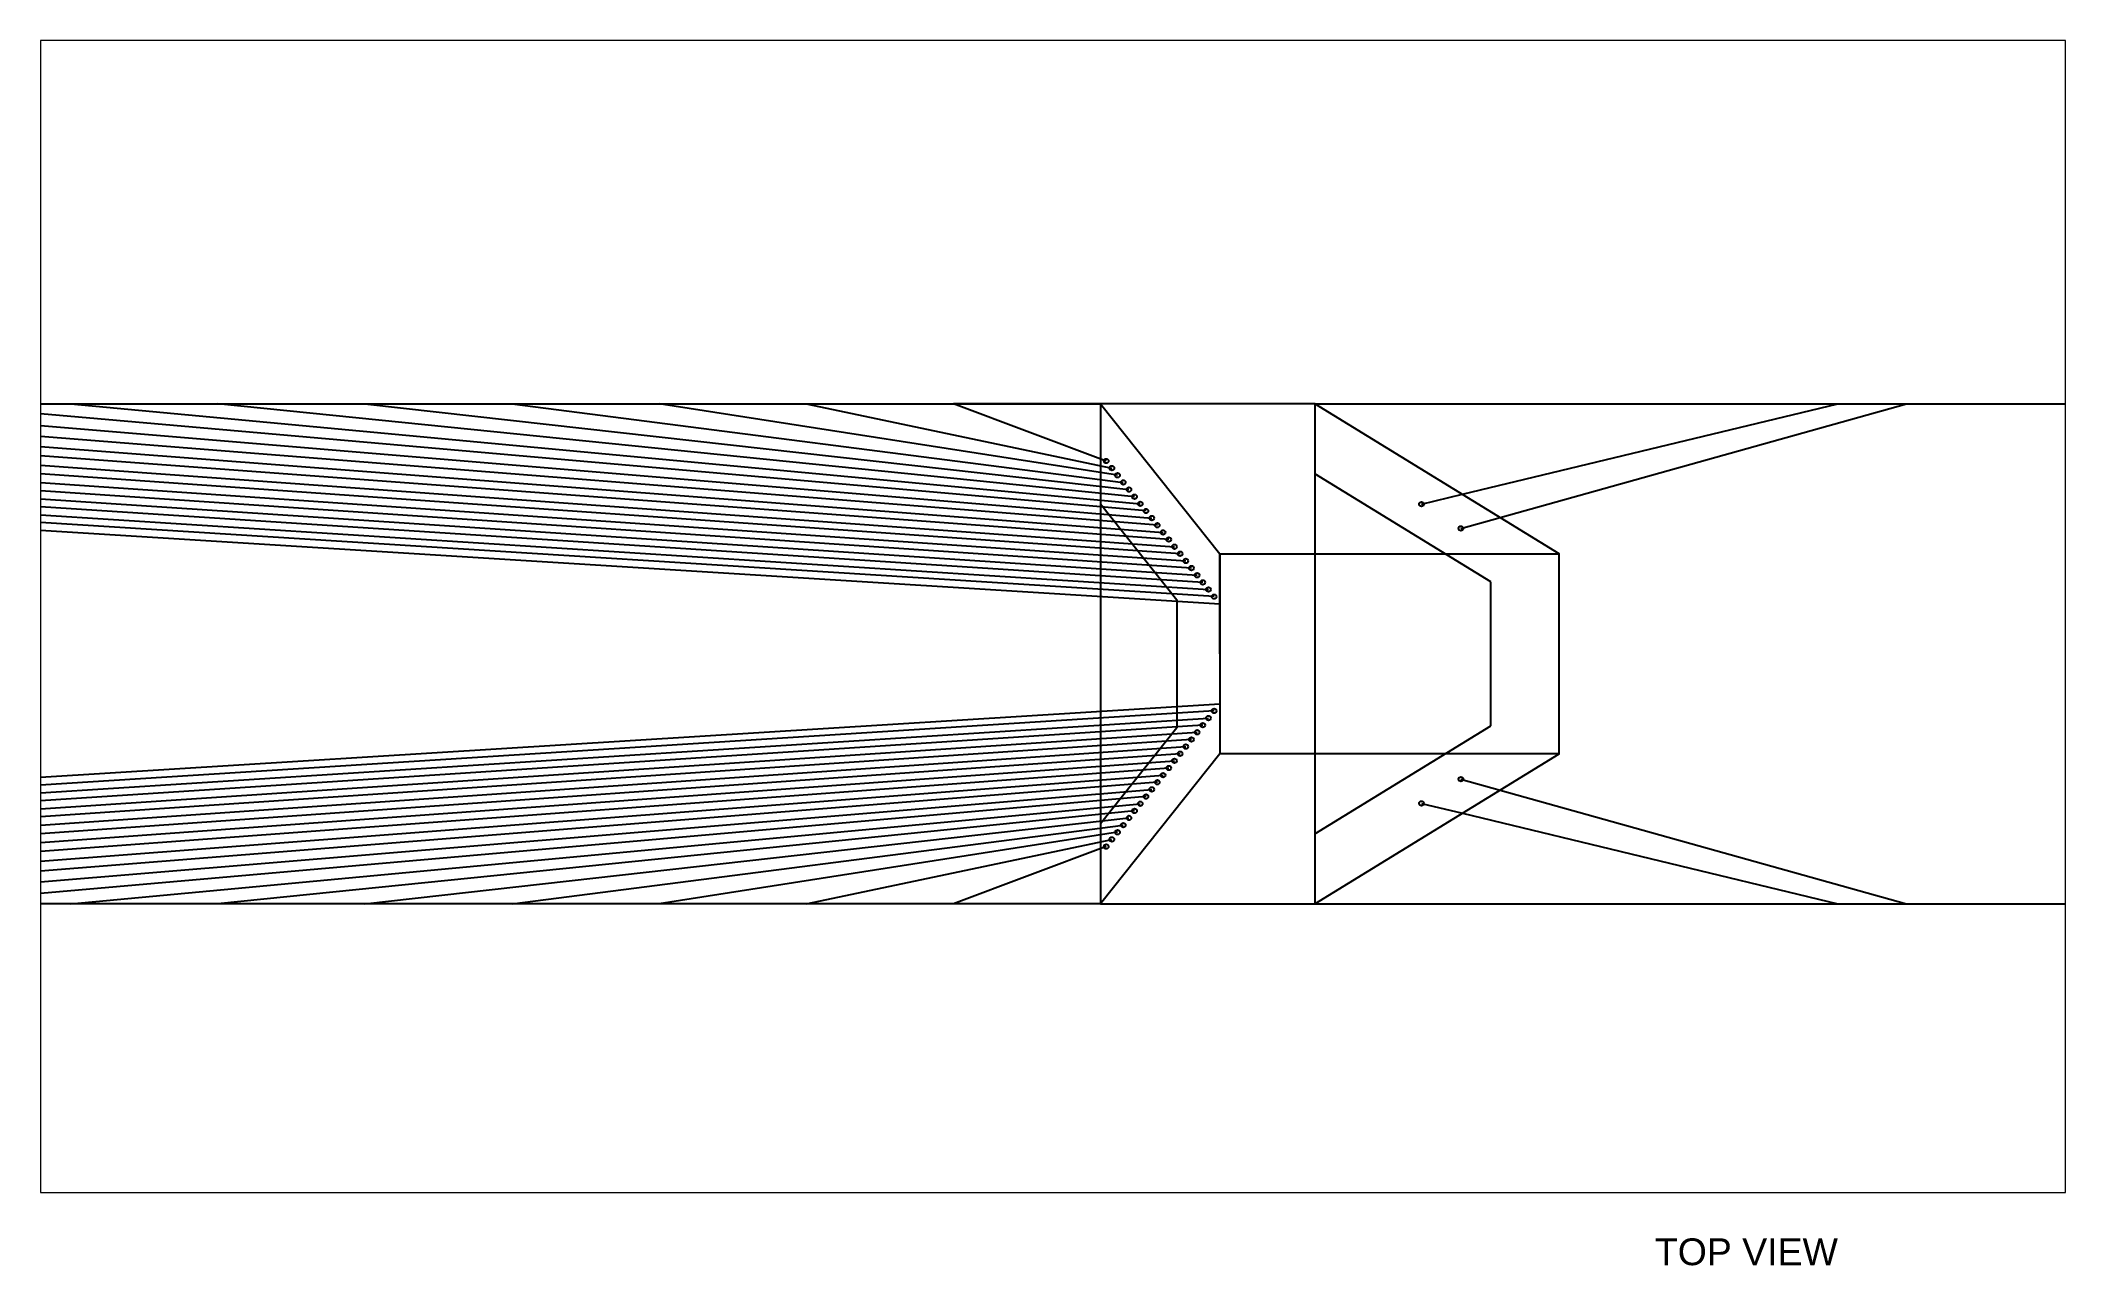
# Paper-space layout 'Layout1' of a CAD drawing. Header units: feet. Extents: x 0 to 15.2, y 0.3 to 9.4.
# The model-space entities are those that its viewports show. They can reach past a viewport. Long polylines and large blocks are cut down to what shows.
import ezdxf

# ---------------------------------------------------------------- set-up
doc = ezdxf.new("R2010")
doc.units = ezdxf.units.FT
doc.header["$MEASUREMENT"] = 0
doc.linetypes.add('ACAD_ISO03W100', pattern=[30, 12, -18])
doc.styles.get("Standard").update_dxf_attribs({"font": 'arial.ttf'})

msp = doc.modelspace()

# ---------------------------------------------------------------- linework, layer by layer
for p, q in [((802.7, 1680.5), (7102.7, 1680.5)), ((802.7, 1680.5), (7346.1, 1272.4)), ((7334.5, 1287), (1102.7, 1680.5)), ((1402.7, 1680.5), (7322.9, 1301.6)), ((7311.3, 1316.1), (1702.7, 1680.5)), ((2002.7, 1680.5), (7299.8, 1330.7)), ((7288.2, 1345.2), (2302.7, 1680.5)), ((2602.7, 1680.5), (7276.6, 1359.8)), ((7265, 1374.4), (2902.7, 1680.5)), ((3202.7, 1680.5), (7253.5, 1388.9)), ((7241.9, 1403.5), (3502.7, 1680.5)), ((3802.7, 1680.5), (7230.3, 1418)), ((7218.7, 1432.6), (4102.7, 1680.5)), ((4402.7, 1680.5), (7207.2, 1447.2)), ((7195.6, 1461.7), (4702.7, 1680.5)), ((5002.7, 1680.5), (7184, 1476.3)), ((7172.4, 1490.8), (5302.7, 1680.5)), ((5602.7, 1680.5), (7160.9, 1505.4)), ((5902.7, 1680.5), (7149.3, 1520)), ((7137.7, 1534.5), (6202.7, 1680.5)), ((6502.7, 1680.5), (7126.1, 1549.1)), ((7102.7, 1680.5), (6802.7, 1680.5)), ((7114.6, 1563.6), (6802.7, 1680.5)), ((7102.7, 1680.5), (6850.7, 1680.5)), ((7102.7, 1680.5), (7102.7, 660.5)), ((7102.7, 1680.5), (7102.7, 660.5)), ((7102.7, 1680.5), (7102.7, 1476.6)), ((7540, 1680.5), (9672.2, 1680.5)), ((7840.8, 1495.7), (8606.1, 1680.5)), ((7917.6, 1448.5), (8746.5, 1680.5)), ((7346.1, 1374.3), (8038.4, 1374.3)), ((7346.1, 1170.5), (7346.1, 1374.3)), ((802.7, 660.5), (7346.1, 1068.6)), ((7334.5, 1054.1), (1102.7, 660.5)), ((1402.7, 660.5), (7322.9, 1039.5)), ((7311.3, 1025), (1702.7, 660.5)), ((2002.7, 660.5), (7299.8, 1010.4)), ((7288.2, 995.8), (2302.7, 660.5)), ((2602.7, 660.5), (7276.6, 981.3)), ((7265, 966.7), (2902.7, 660.5)), ((3202.7, 660.5), (7253.5, 952.2)), ((7241.9, 937.6), (3502.7, 660.5)), ((3802.7, 660.5), (7230.3, 923)), ((7218.7, 908.5), (4102.7, 660.5)), ((4402.7, 660.5), (7207.2, 893.9)), ((7195.6, 879.4), (4702.7, 660.5)), ((7917.6, 892.6), (8746.5, 660.5)), ((5002.7, 660.5), (7184, 864.8)), ((7172.4, 850.2), (5302.7, 660.5)), ((5602.7, 660.5), (7160.9, 835.7)), ((7840.8, 845.3), (8606.1, 660.5)), ((5902.7, 660.5), (7149.3, 821.1)), ((7137.7, 806.6), (6202.7, 660.5)), ((6502.7, 660.5), (7126.1, 792)), ((7114.6, 777.4), (6802.7, 660.5)), ((7102.7, 660.5), (802.7, 660.5)), ((7540, 660.5), (9830.9, 660.5))]:
    msp.add_line(p, q)
at = {"linetype": 'ACAD_ISO03W100'}
for p, q in [((7540, 1680.5), (7540, 660.5)), ((7757.3, 1475.6), (7840.8, 1495.7)), ((7837.8, 1426.2), (7917.6, 1448.5)), ((7837.8, 914.9), (7917.6, 892.6)), ((7757.3, 865.5), (7840.8, 845.3))]:
    msp.add_line(p, q, dxfattribs=at)
for points in [[(8038.4, 966.7), (8038.4, 1170.5), (8038.4, 1374.3), (7540, 1680.5), (7102.7, 1680.5), (7346.1, 1374.3), (7346.1, 1170.5), (7346.1, 966.7)], [(8038.4, 966.7), (8038.4, 1170.5), (8038.4, 1374.3), (7540, 1680.5), (7102.7, 1680.5), (7346.1, 1374.3), (7346.1, 1170.5), (7346.1, 966.7)], [(7102.7, 1476.6), (7258.4, 1280.7), (7258.4, 1150.2), (7258.4, 1019.8), (7102.7, 823.8)]]:
    msp.add_lwpolyline(points)
for points in [[(7898.8, 1023.8), (7898.8, 1170.5), (7898.8, 1317.3), (7540, 1537.7)], [(7898.8, 1023.8), (7898.8, 1170.5), (7898.8, 1317.3), (7540, 1537.7)], [(7540, 803.3), (7898.8, 1023.8)]]:
    msp.add_lwpolyline(points, dxfattribs=at)
msp.add_lwpolyline([(7540, 660.5), (8038.4, 966.7), (7346.1, 966.7), (7102.7, 660.5)], close=True)
msp.add_lwpolyline([(7540, 660.5), (8038.4, 966.7), (7346.1, 966.7), (7102.7, 660.5)], close=True)
for centre in [(7114.6, 1563.6), (7126.1, 1549.1), (7137.7, 1534.5), (7149.3, 1520), (7160.9, 1505.4), (7172.4, 1490.8), (7184, 1476.3), (7195.6, 1461.7), (7207.2, 1447.2), (7757.3, 1475.6), (7218.7, 1432.6), (7230.3, 1418), (7241.9, 1403.5), (7837.8, 1426.2), (7253.5, 1388.9), (7265, 1374.4), (7276.6, 1359.8), (7288.2, 1345.2), (7299.8, 1330.7), (7311.3, 1316.1), (7322.9, 1301.6), (7334.5, 1287), (7322.9, 1039.5), (7334.5, 1054.1), (7288.2, 995.8), (7299.8, 1010.4), (7311.3, 1025), (7253.5, 952.2), (7265, 966.7), (7276.6, 981.3), (7218.7, 908.5), (7230.3, 923), (7241.9, 937.6), (7837.8, 914.9), (7184, 864.8), (7195.6, 879.4), (7207.2, 893.9), (7757.3, 865.5), (7160.9, 835.7), (7172.4, 850.2), (7126.1, 792), (7137.7, 806.6), (7149.3, 821.1), (7114.6, 777.4)]:
    msp.add_circle(centre, 4.72)

psp = doc.layouts.get("Layout1")

# ---------------------------------------------------------------- texts
at = {"insert": (12.09, 0.459), "char_height": 0.2, "attachment_point": 1}
psp.add_mtext_dynamic_manual_height_columns('TOP VIEW', width=3.88654, gutter_width=1, heights=[0], dxfattribs=at)

# ---------------------------------------------------------------- viewports
at = {"layer": '0'}
psp.add_viewport(center=(7.599, 5.099), size=(15.111, 8.59726), view_center_point=(7006.006, 1246.464), view_height=2349.43984, dxfattribs=at)

doc.saveas('drawing.dxf')
